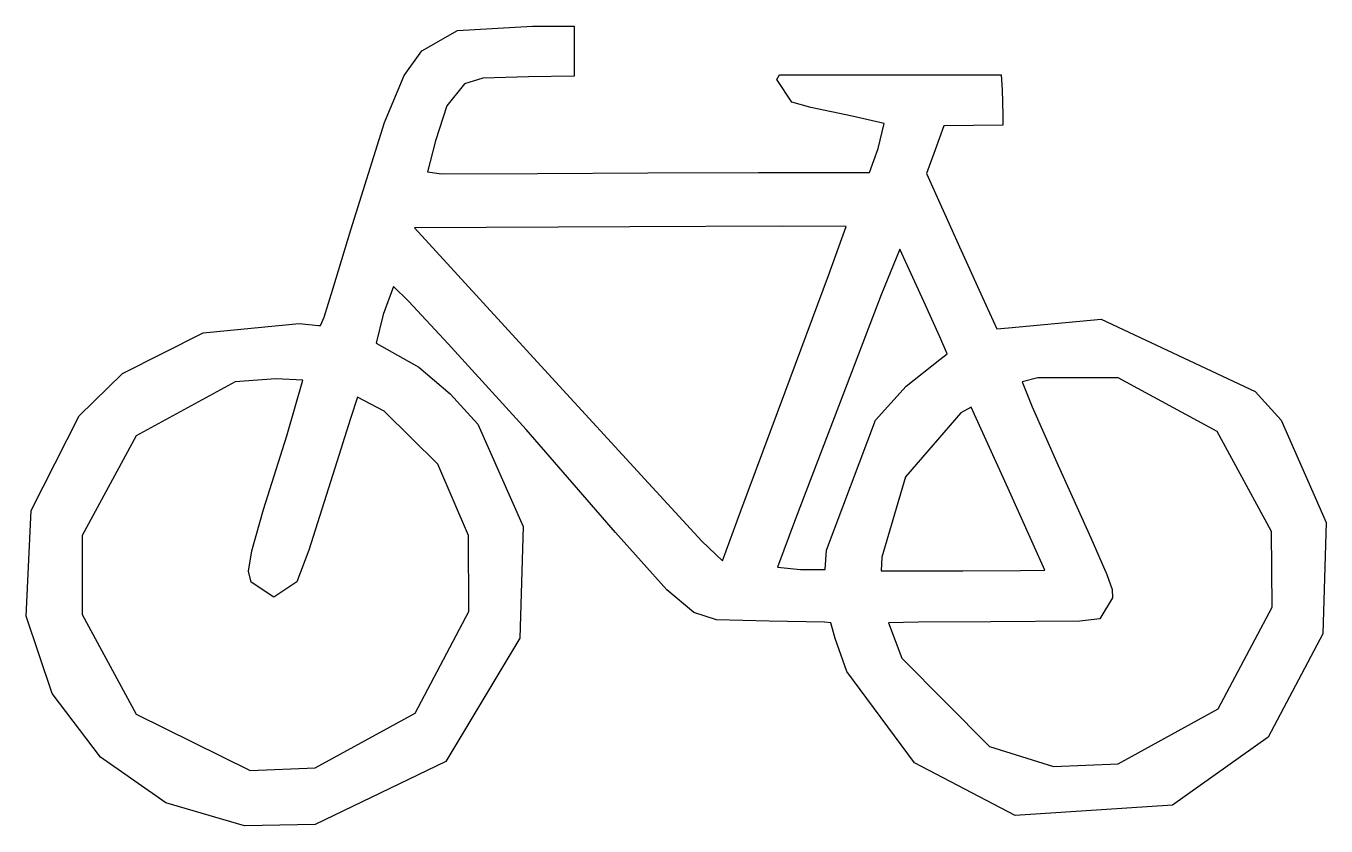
# Model space of a CAD drawing. Extents: x 0.03 to 9.96, y 0.01 to 6.12.
import ezdxf

# ---------------------------------------------------------------- set-up
doc = ezdxf.new("R2010")
doc.units = 0
doc.layers.get('0').update_dxf_attribs({"linetype": 'CONTINUOUS'})

msp = doc.modelspace()

# ---------------------------------------------------------------- linework, layer by layer
at = {"color": 0}
for p, q in [((3.05235, 5.93245), (3.32521, 6.08817)), ((3.32521, 6.08817), (3.89848, 6.12263)), ((3.89848, 6.12263), (4.21541, 6.12263)), ((4.21541, 6.12263), (4.21541, 5.73952)), ((2.91731, 5.74368), (3.05235, 5.93245)), ((2.7671, 5.38536), (2.91731, 5.74368)), ((3.37757, 5.68166), (3.24253, 5.51353)), ((3.51813, 5.72301), (3.37757, 5.68166)), ((3.86676, 5.73539), (3.51813, 5.72301)), ((4.21541, 5.73952), (3.86676, 5.73539)), ((5.76432, 5.71334), (5.78637, 5.74918)), ((5.8801, 5.54108), (5.76432, 5.71334)), ((5.78637, 5.74918), (7.47998, 5.74918)), ((7.47998, 5.74918), (7.4869, 5.63619)), ((7.4869, 5.63619), (7.49378, 5.44326)), ((3.24253, 5.51353), (3.15571, 5.24619)), ((6.02615, 5.50115), (5.8801, 5.54108)), ((6.34037, 5.43359), (6.02615, 5.50115)), ((2.50941, 4.56406), (2.7671, 5.38536)), ((6.58703, 5.37711), (6.34037, 5.43359)), ((6.53881, 5.18555), (6.58703, 5.37711)), ((7.49378, 5.44326), (7.49378, 5.36469)), ((7.04314, 5.35919), (6.97699, 5.17592)), ((7.26779, 5.36194), (7.04314, 5.35919)), ((7.49378, 5.36469), (7.26779, 5.36194)), ((3.15571, 5.24619), (3.09507, 5.00916)), ((6.47404, 5.00228), (6.53881, 5.18555)), ((6.97699, 5.17592), (6.90947, 4.9954)), ((3.09507, 5.00916), (3.20118, 4.99262)), ((3.20118, 4.99262), (3.93569, 4.9954)), ((3.93569, 4.9954), (4.77905, 5.00091)), ((4.77905, 5.00091), (5.62515, 5.00228)), ((5.62515, 5.00228), (6.47404, 5.00228)), ((6.90947, 4.9954), (7.17405, 4.40835)), ((4.64263, 4.58886), (2.99586, 4.58061)), ((2.99586, 4.58061), (4.01835, 3.46439)), ((5.80704, 4.59299), (4.64263, 4.58886)), ((6.29627, 4.59161), (5.80704, 4.59299)), ((6.15982, 4.21541), (6.29627, 4.59161)), ((2.37161, 4.11067), (2.50941, 4.56406)), ((6.70553, 4.4166), (6.56361, 4.06799)), ((6.7648, 4.28985), (6.70553, 4.4166)), ((7.17405, 4.40835), (7.36286, 3.9908)), ((6.8888, 4.01835), (6.7648, 4.28985)), ((5.82771, 3.31832), (6.15982, 4.21541)), ((2.30408, 3.8971), (2.37161, 4.11067)), ((2.83463, 4.13272), (2.75608, 3.91777)), ((2.95038, 4.0211), (2.83463, 4.13272)), ((3.25217, 3.69454), (2.95038, 4.0211)), ((6.56361, 4.06799), (6.23701, 3.21634)), ((7.01146, 3.74689), (6.8888, 4.01835)), ((7.36286, 3.9908), (7.44693, 3.80753)), ((2.2779, 3.83508), (2.30408, 3.8971)), ((2.75608, 3.91777), (2.70233, 3.70004)), ((7.53512, 3.81716), (8.24343, 3.88193)), ((8.24343, 3.88193), (9.42164, 3.33072)), ((0.764812, 3.46852), (1.38079, 3.77857)), ((1.38079, 3.77857), (2.11391, 3.84888)), ((2.11391, 3.84888), (2.26136, 3.83371)), ((2.26136, 3.83371), (2.2779, 3.83508)), ((7.44693, 3.80753), (7.53512, 3.81716)), ((2.70233, 3.70004), (3.02893, 3.51537)), ((3.84888, 3.03857), (3.25217, 3.69454)), ((7.0666, 3.61735), (7.01146, 3.74689)), ((7.01146, 3.57463), (7.0666, 3.61735)), ((3.02893, 3.51537), (3.26871, 3.31281)), ((6.75513, 3.37068), (7.01146, 3.57463)), ((0.432703, 3.14468), (0.764812, 3.46852)), ((1.62471, 3.40238), (0.868165, 2.99172)), ((1.93477, 3.4258), (1.62471, 3.40238)), ((2.14285, 3.41616), (1.93477, 3.4258)), ((2.0202, 2.99034), (2.14285, 3.41616)), ((4.01835, 3.46439), (4.78455, 2.6293)), ((7.76111, 3.43407), (7.63986, 3.40238)), ((7.63986, 3.40238), (7.71701, 3.21221)), ((8.37572, 3.43407), (7.76111, 3.43407)), ((9.13225, 3.02479), (8.37572, 3.43407)), ((2.56039, 3.28524), (2.50665, 3.12401)), ((2.76435, 3.18051), (2.56039, 3.28524)), ((3.26871, 3.31281), (3.48093, 3.07992)), ((5.49148, 2.41846), (5.82771, 3.31832)), ((6.52089, 3.11161), (6.75513, 3.37068)), ((9.42164, 3.33072), (9.62007, 3.11161)), ((3.175, 2.77399), (2.76435, 3.18051)), ((6.23701, 3.21634), (5.90903, 2.35645)), ((7.24987, 3.21083), (7.1713, 3.16673)), ((7.34081, 3.01515), (7.24987, 3.21083)), ((7.71701, 3.21221), (7.91545, 2.76435)), ((0.066146, 2.41984), (0.432703, 3.14468)), ((2.50665, 3.12401), (2.38676, 2.74367)), ((6.14606, 2.11667), (6.52089, 3.11161)), ((7.1713, 3.16673), (6.74825, 2.67891)), ((9.62007, 3.11161), (9.96322, 2.32888)), ((0.868165, 2.99172), (0.456131, 2.22829)), ((1.84244, 2.4281), (2.0202, 2.99034)), ((3.48093, 3.07992), (3.82545, 2.29719)), ((4.53238, 2.25309), (3.84888, 3.03857)), ((7.53375, 2.58933), (7.34081, 3.01515)), ((9.54567, 2.25998), (9.13225, 3.02479)), ((2.38676, 2.74367), (2.18695, 2.11805)), ((3.40789, 2.22829), (3.175, 2.77399)), ((7.91545, 2.76435), (8.16487, 2.21037)), ((4.78455, 2.6293), (5.19247, 2.18557)), ((6.74825, 2.67891), (6.56911, 2.06292)), ((7.72527, 2.16214), (7.53375, 2.58933)), ((0.026183, 1.6123), (0.066146, 2.41984)), ((1.75286, 2.11253), (1.84244, 2.4281)), ((5.34956, 2.03674), (5.49148, 2.41846)), ((3.82545, 2.29719), (3.80199, 1.44556)), ((5.90903, 2.35645), (5.76986, 1.98851)), ((9.96322, 2.32888), (9.9398, 1.47726)), ((0.456131, 2.22829), (0.456131, 1.62609)), ((3.41202, 1.64951), (3.40789, 2.22829)), ((4.92372, 1.81488), (4.53238, 2.25309)), ((8.16487, 2.21037), (8.28753, 1.93201)), ((9.55118, 1.68121), (9.54567, 2.25998)), ((1.72806, 1.95682), (1.75286, 2.11253)), ((2.18695, 2.11805), (2.096, 1.87551)), ((5.19247, 2.18557), (5.34956, 2.03674)), ((6.13364, 1.9706), (6.14606, 2.11667)), ((7.81346, 1.96371), (7.72527, 2.16214)), ((5.76986, 1.98851), (5.94762, 1.9706)), ((6.56911, 2.06292), (6.56223, 1.95819)), ((1.74735, 1.87275), (1.72806, 1.95682)), ((5.94762, 1.9706), (6.13364, 1.9706)), ((6.56223, 1.95819), (7.18785, 1.95819)), ((7.18785, 1.95819), (7.62882, 1.96095)), ((7.62882, 1.96095), (7.81346, 1.96371)), ((8.28753, 1.93201), (8.3275, 1.81626)), ((1.91961, 1.75838), (1.74735, 1.87275)), ((2.096, 1.87551), (1.91961, 1.75838)), ((5.13045, 1.64124), (4.92372, 1.81488)), ((8.3275, 1.81626), (8.33162, 1.75424)), ((8.33162, 1.75424), (8.23376, 1.59163)), ((0.227376, 1.02113), (0.026183, 1.6123)), ((0.456131, 1.62609), (0.869541, 0.86541)), ((3.00137, 0.8723), (3.41202, 1.64951)), ((5.30546, 1.58612), (5.13045, 1.64124)), ((8.23376, 1.59163), (8.08083, 1.57372)), ((9.13917, 0.903993), (9.55118, 1.68121)), ((5.70646, 1.5751), (5.30546, 1.58612)), ((6.12951, 1.56821), (5.70646, 1.5751)), ((6.17774, 1.56132), (6.12951, 1.56821)), ((6.21083, 1.44143), (6.17774, 1.56132)), ((6.84749, 1.56821), (6.61871, 1.56132)), ((6.61871, 1.56132), (6.72208, 1.29122)), ((7.40008, 1.56959), (6.84749, 1.56821)), ((8.08083, 1.57372), (7.40008, 1.56959)), ((3.80199, 1.44556), (3.23426, 0.502984)), ((6.3004, 1.18925), (6.21083, 1.44143)), ((9.9398, 1.47726), (9.52225, 0.689021)), ((6.72208, 1.29122), (7.39179, 0.615982)), ((6.81715, 0.491959), (6.3004, 1.18925)), ((0.595313, 0.534681), (0.227376, 1.02113)), ((8.37434, 0.485069), (9.13917, 0.903993)), ((0.869541, 0.86541), (1.74046, 0.432703)), ((2.23655, 0.453376), (3.00137, 0.8723)), ((7.39179, 0.615982), (7.87961, 0.4644)), ((9.52225, 0.689021), (8.78914, 0.168121)), ((1.09554, 0.187413), (0.595313, 0.534681)), ((3.23426, 0.502984), (2.23655, 0.020671)), ((1.74046, 0.432703), (2.23655, 0.453376)), ((7.58747, 0.089572), (6.81715, 0.491959)), ((7.87961, 0.4644), (8.37434, 0.485069)), ((1.69636, 0.009646), (1.09554, 0.187413)), ((8.78914, 0.168121), (7.58747, 0.089572)), ((2.23655, 0.020671), (1.69636, 0.009646))]:
    msp.add_line(p, q, dxfattribs=at)

doc.saveas('drawing.dxf')
